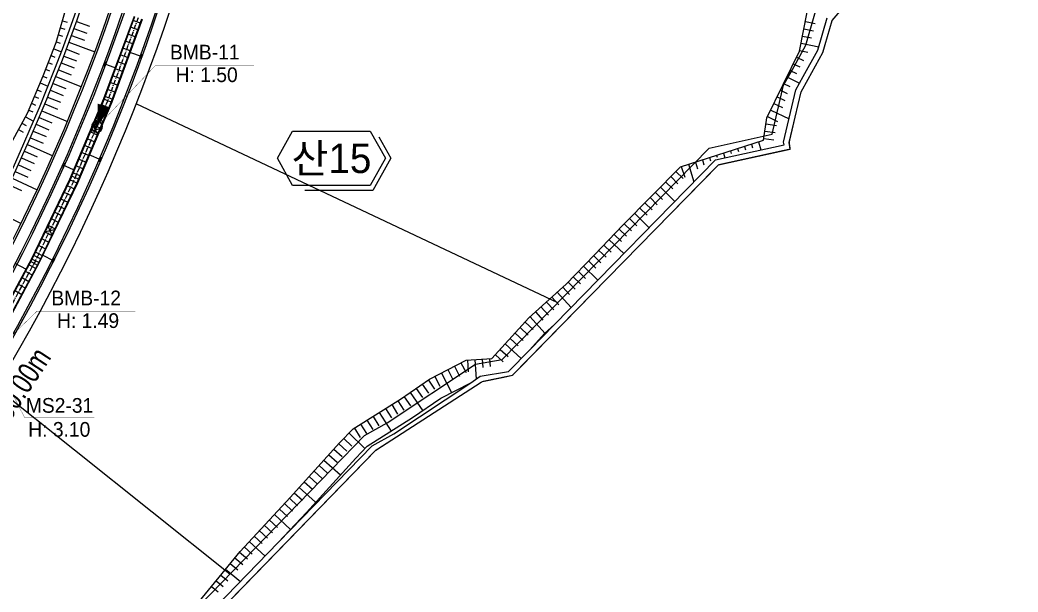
# Model space of a CAD drawing. Extents: x 230860 to 235519, y 342878 to 344985.
# Drawn here: x 232840.5 to 233111.7, y 343219.1 to 343374.6 of the extents above; entities that cross this region are included whole.
import ezdxf
from ezdxf.enums import TextEntityAlignment as Align

# ---------------------------------------------------------------- set-up
doc = ezdxf.new("R2010")
doc.units = 0
doc.linetypes.add('CENTER', pattern=[2, 1.25, -0.25, 0.25, -0.25])
doc.linetypes.add('PHANTOM2', pattern=[1.25, 0.625, -0.125, 0.125, -0.125, 0.125, -0.125])
for name, color, linetype in [('##L형측구', 8, 'Continuous'), ('##보도', 3, 'Continuous'), ('#00_구역계_금회 변경(210413)', 1, 'Continuous'), ('CE-SLOP-FILL', 9, 'Continuous'), ('MN info M1', 2, 'Continuous'), ('PCBOX', 150, 'Continuous'), ('storm_2호 우수받이', 1, 'Continuous'), ('storm_arrow', 7, 'Continuous'), ('storm_MH', 2, 'Continuous'), ('storm_pipe dia_length', 7, 'Continuous'), ('맨홀(지구)', 2, 'Continuous'), ('맨홀지시선', 7, 'Continuous'), ('블록맨홀', 1, 'Continuous'), ('비탈면', 7, 'Continuous')]:
    doc.layers.add(name, color=color, linetype=linetype)
for name, color, linetype, lineweight in [('00_도로_계획선', 7, 'Continuous', 0), ('0_획지경계선', 8, 'Continuous', 5), ('블럭명', 7, 'Continuous', 0)]:
    doc.layers.add(name, color=color, linetype=linetype, lineweight=lineweight)
doc.styles.get("Standard").update_dxf_attribs({"font": 'Dotum.TTF'})
doc.styles.add('스타일1', font='H2HDRM.TTF')

# ---------------------------------------------------------------- blocks, each defined once
blk = doc.blocks.new('1')
at = {"layer": 'storm_MH', "flags": 128}
blk.add_lwpolyline([(-0.75, 0, 1), (0.75, 0, 1)], format="xyb", close=True, dxfattribs=at)
blk = doc.blocks.new('A$C5C727840')
at = {"layer": '맨홀(지구)', "linetype": 'Continuous'}
blk.add_lwpolyline([(0, 0.9), (0, 0), (0.9, 0), (0.9, 0.9)], close=True, dxfattribs=at)
for points in [[(0.9, 0), (0, 0.9)], [(0, 0), (0.9, 0.9)]]:
    blk.add_lwpolyline(points, dxfattribs=at)

msp = doc.modelspace()

# ---------------------------------------------------------------- linework, layer by layer
at = {"layer": '##L형측구'}
msp.add_lwpolyline([(232454.108, 343318.9), (232683.01, 343101.521), (232765.343, 343189.233, 0.1907054), (232903.901, 343539.3), (232903.901, 343602.397, -0.4142136), (232916.401, 343614.897), (233054.416, 343614.897, -0.4253475), (233066.907, 343601.924)], format="xyb", dxfattribs=at)
msp.add_lwpolyline([(232883.401, 343614.897), (232701.401, 343614.897, 0.4142136), (232688.901, 343602.397), (232688.901, 343542.7, -0.1897204), (232607.475, 343335.83), (232541.009, 343264.479, 0.4114), (232541.548, 343246.895), (232673.563, 343121.525, 0.4160307), (232691.288, 343122.038), (232759.643, 343194.916, 0.1906051), (232895.901, 343539.366), (232895.901, 343602.397, 0.4142136)], format="xyb", close=True, dxfattribs=at)
at = {"layer": '##보도', "color": 8}
msp.add_lwpolyline([(232883.401, 343614.397), (232701.401, 343614.397, 0.4142136), (232689.401, 343602.397), (232689.401, 343542.7, -0.1897204), (232607.841, 343335.489), (232541.375, 343264.138, 0.4114), (232541.892, 343247.257), (232673.907, 343121.888, 0.4160307), (232690.923, 343122.38), (232759.278, 343195.258, 0.1906051), (232895.401, 343539.366), (232895.401, 343602.397, 0.4142136)], format="xyb", close=True, dxfattribs=at)
msp.add_lwpolyline([(232683.032, 343100.811), (232765.843, 343189.101, 0.1906051), (232904.401, 343539.366), (232904.401, 343602.397, -0.4142136), (232916.401, 343614.397), (233054.416, 343614.397)], format="xyb", dxfattribs=at)
at = {"layer": '#00_구역계_금회 변경(210413)', "linetype": 'PHANTOM2', "ltscale": 20, "const_width": 0.3, "flags": 128}
msp.add_lwpolyline([(232023.898, 344289.364), (232030.531, 344289.026), (232043.601, 344288.138), (232080.14, 344285.346), (232097.92, 344284.293), (232117.754, 344282.993), (232125.614, 344282.399), (232137.55, 344281.631), (232157.734, 344280.228), (232177.728, 344278.951), (232198.023, 344277.905), (232218.42, 344278.857), (232233.264, 344282.106), (232245.282, 344286.376), (232249.795, 344288.107), (232254.246, 344289.994), (232258.628, 344292.034), (232262.937, 344294.225), (232267.168, 344296.565), (232271.314, 344299.05), (232275.372, 344301.678), (232279.336, 344304.445), (232283.201, 344307.347), (232286.964, 344310.383), (232290.618, 344313.547), (232294.161, 344316.836), (232297.587, 344320.246), (232313.67, 344336.818), (232316.517, 344339.652), (232319.461, 344342.385), (232322.497, 344345.015), (232325.623, 344347.537), (232328.835, 344349.95), (232332.128, 344352.249), (232335.499, 344354.434), (232338.943, 344356.5), (232342.458, 344358.445), (232346.037, 344360.267), (232349.678, 344361.964), (232353.376, 344363.533), (232357.125, 344364.974), (232360.922, 344366.284), (232364.763, 344367.461), (232368.642, 344368.504), (232372.554, 344369.412), (232376.496, 344370.184), (232380.463, 344370.818), (232384.449, 344371.315), (232452.997, 344378.651), (232454.948, 344378.828), (232456.904, 344378.941), (232458.862, 344378.99), (232460.821, 344378.975), (232462.779, 344378.896), (232464.733, 344378.753), (232466.681, 344378.546), (232468.621, 344378.276), (232470.552, 344377.943), (232479.652, 344375.902), (232481.041, 344375.59), (232483.596, 344374.968), (232486.45, 344374.273), (232495.009, 344372.461), (232499.081, 344371.599), (232538.644, 344362.748), (232557.298, 344357.07), (232563.106, 344355.345), (232564.403, 344354.983), (232565.712, 344354.665), (232567.03, 344354.392), (232568.357, 344354.162), (232569.691, 344353.978), (232571.031, 344353.839), (232572.374, 344353.745), (232573.72, 344353.696), (232575.067, 344353.693), (232576.413, 344353.734), (232577.757, 344353.822), (232579.097, 344353.954), (232580.432, 344354.131), (232598.835, 344356.893), (232598.835, 344356.893), (232615.69, 344360.429), (232622.221, 344361.986), (232625.865, 344362.855), (232625.865, 344362.855), (232628.057, 344363.164), (232630.257, 344363.409), (232632.463, 344363.589), (232634.674, 344363.704), (232636.887, 344363.755), (232727.023, 344364.533), (232729.387, 344364.517), (232731.749, 344364.427), (232751.97, 344362.95), (232759.941, 344362.231), (232763.82, 344361.752), (232765.63, 344361.529), (232770.755, 344360.805), (232775.792, 344360.018), (232783.656, 344358.526), (232791.466, 344356.778), (232799.216, 344354.778), (232806.896, 344352.526), (232814.499, 344350.026), (232822.017, 344347.28), (232829.441, 344344.291), (232836.764, 344341.061), (232843.979, 344337.596), (232889.108, 344314.57), (232889.481, 344309.391), (232881.341, 344266.254), (232877.499, 344246.611), (232874.945, 344232.517), (232874.271, 344218.268), (232875.134, 344209.776), (232882.429, 344185.035), (232895.612, 344149.82), (232922.066, 344102.477), (232926.514, 344094.161), (232980.514, 344014.161), (233008.876, 343976.936), (233012.741, 343966.88), (233016.145, 343887.735), (233019.822, 343868.381), (233044.8, 343774.592), (233048.514, 343693.67), (233049.441, 343688.235), (233067.194, 343632.173), (233067.437, 343629.126), (233063.809, 343533.354), (233064.439, 343522.175), (233066.65, 343513.19), (233069.773, 343505.386), (233076.074, 343497.513), (233086.501, 343489.662), (233097.943, 343482.445), (233107.682, 343477.119), (233111.504, 343458.117), (233108.754, 343456.627), (233108.754, 343456.627), (233101.78, 343447.36), (233096.55, 343445.52), (233091.07, 343439.83), (233084.14, 343428.36), (233080.25, 343421.92), (233079.96, 343405.11), (233076.11, 343391.99), (233061.15, 343374.45), (233058.66, 343365.76), (233054.631, 343358.506), (233052.7, 343355.03), (233049.51, 343341.3), (233049.77, 343339.48), (233030.245, 343335.193), (232974.33, 343277.97), (232971.95, 343277.48), (232966.13, 343276.28), (232965.81, 343276.07), (232937.137, 343257.61), (232818.11, 343134.97), (232811.86, 343128.78), (232723.615, 343039.09), (232720.48, 343029.84), (232714.93, 343028.2), (232708.85, 343027.68), (232702.89, 343025.34), (232684.48, 343022.24), (232675.86, 343014.96), (232656.64, 343016.47), (232650.39, 343016.96), (232638.289, 343018.529), (232634.217, 343019.058), (232632.486, 343019.083), (232506.755, 343150.979), (232371.045, 343280.518), (232230.117, 343412.802), (232224.857, 343417.715), (232195.632, 343445.009), (232179.037, 343460.762), (232168.555, 343473.181), (232153.897, 343495.289), (232142.471, 343517.128), (232140.188, 343522.455), (232136.055, 343538.551), (232135.467, 343554.863), (232135.387, 343561.34), (232135.248, 343572.67), (232136.365, 343598.107), (232151.049, 343812.635), (232150.562, 343932.138), (232150.55, 343933.659), (232150.434, 343938.657), (232150.199, 343943.652), (232149.845, 343948.639), (232149.373, 343953.617), (232148.782, 343958.582), (232148.073, 343963.531), (232147.246, 343968.462), (232146.302, 343973.373), (232145.242, 343978.259), (232144.066, 343983.118), (232142.774, 343987.949), (232141.367, 343992.747), (232139.847, 343997.51), (232138.214, 344002.236), (232136.469, 344006.921), (232134.612, 344011.564), (232132.646, 344016.161), (232130.571, 344020.71), (232128.388, 344025.208), (232126.099, 344029.654), (232123.704, 344034.043), (232121.206, 344038.374), (232118.605, 344042.644), (232115.903, 344046.851), (232091.852, 344083.341), (232067.899, 344083.341), (232034.824, 344133.522), (232018.39, 344158.455), (232018.044, 344158.981), (232015.314, 344163.17), (232012.618, 344167.381), (232009.957, 344171.614), (232007.331, 344175.868), (232004.739, 344180.144), (232002.183, 344184.442), (231999.662, 344188.759), (231997.177, 344193.098), (231994.727, 344197.457), (231992.313, 344201.835), (231989.935, 344206.234), (231988.663, 344208.633), (231980.325, 344221.579), (231979.44, 344223.353), (231977.24, 344227.856), (231975.075, 344232.377), (231972.948, 344236.916), (231970.858, 344241.471), (231968.806, 344246.044), (231966.791, 344250.634), (231964.813, 344255.24), (231962.874, 344259.861), (231960.973, 344264.499), (231959.109, 344269.152), (231957.284, 344273.821), (231955.497, 344278.503), (231955.072, 344279.647), (231953.749, 344283.201), (231952.039, 344287.912), (231951.662, 344288.978), (231952.635, 344288.989), (231960.846, 344288.871), (231961.863, 344288.878), (231968.729, 344288.926), (231974.518, 344289.119), (231985.163, 344289.397), (231990.881, 344289.479), (232002.63, 344289.477), (232002.63, 344289.477), (232010.957, 344289.395), (232021.545, 344289.37)], close=True, dxfattribs=at)
at = {"layer": '00_도로_계획선', "linetype": 'Continuous'}
msp.add_lwpolyline([(232915.886, 343611.397), (232907.417, 343602.927, 0.0147418), (232907.401, 343602.397), (232907.401, 343539.366, -0.1906051), (232768.031, 343187.049), (232683.155, 343096.557), (232451.764, 343316.299)], format="xyb", dxfattribs=at)
at = {"layer": '00_도로_계획선'}
msp.add_lwpolyline([(232892.401, 343602.912), (232892.401, 343539.366, -0.1906051), (232757.09, 343197.311), (232688.362, 343124.035)], format="xyb", dxfattribs=at)
at = {"layer": '00_도로_계획선', "linetype": 'Continuous'}
for points in [[(232818.11, 343134.97), (232937.137, 343257.61), (232965.81, 343276.07), (232966.128, 343276.28), (232971.95, 343277.48), (232974.33, 343277.97), (233030.245, 343335.193), (233049.77, 343339.48), (233049.51, 343341.3), (233052.7, 343355.03), (233054.631, 343358.506), (233058.66, 343365.76), (233061.15, 343374.45), (233076.11, 343391.99), (233079.96, 343405.11), (233080.25, 343421.92), (233084.14, 343428.36), (233091.07, 343439.83), (233096.55, 343445.52), (233101.78, 343447.36), (233108.754, 343456.627), (233108.754, 343456.627), (233111.504, 343458.117), (233108.772, 343471.704)], [(232807.992, 343131.986), (232814.557, 343138.488), (232934.059, 343261.618), (232940.221, 343265.06), (232964.247, 343281.034), (232971.533, 343282.261), (233027.713, 343339.756), (233044.895, 343343.529), (233047.989, 343356.845), (233050.261, 343360.935), (233054.011, 343367.687), (233056.642, 343376.87), (233062.548, 343383.794)]]:
    msp.add_lwpolyline(points, dxfattribs=at)
at = {"layer": '0_획지경계선'}
for points in [[(232986.615, 343297.697), (232872.03, 343351.734)], [(232834.13, 343274.536), (232897.526, 343223.975)]]:
    msp.add_lwpolyline(points, dxfattribs=at)
at = {"layer": 'CE-SLOP-FILL', "color": 8}
for p, q in [((232851.473, 343372.441), (232852.688, 343372.093)), ((232852.024, 343374.364), (232853.304, 343373.997)), ((232855.153, 343372.26), (232858.68, 343370.986)), ((232855.829, 343374.142), (232859.361, 343372.883)), ((233053.491, 343372.164), (233056.065, 343371.649)), ((233053.882, 343374.125), (233056.538, 343373.594)), ((232850.923, 343370.518), (232852.069, 343370.19)), ((232854.47, 343370.38), (232857.992, 343369.092)), ((233053.099, 343370.202), (233055.593, 343369.704)), ((232849.651, 343366.731), (232851.741, 343365.907)), ((232850.372, 343368.596), (232851.445, 343368.288)), ((232853.081, 343366.629), (232856.592, 343365.313)), ((232853.779, 343368.503), (232860.813, 343365.899)), ((233052.707, 343368.241), (233057.534, 343367.277)), ((232848.917, 343364.871), (232849.973, 343364.454)), ((232852.375, 343364.758), (232855.881, 343363.427)), ((233051.479, 343364.469), (233053.347, 343363.558)), ((233052.315, 343366.28), (233054.529, 343365.838)), ((232847.449, 343361.15), (232848.518, 343360.728)), ((232848.183, 343363.01), (232849.247, 343362.59)), ((232850.94, 343361.024), (232854.435, 343359.665)), ((232851.661, 343362.89), (232855.162, 343361.544)), ((233050.603, 343362.671), (233052.423, 343361.784)), ((232846.712, 343359.29), (232847.774, 343358.846)), ((232850.211, 343359.162), (232857.19, 343356.415)), ((233048.85, 343359.075), (233052.298, 343357.395)), ((233049.726, 343360.873), (233051.498, 343360.009)), ((232845.168, 343355.6), (232846.257, 343355.145)), ((232845.94, 343357.445), (232848.095, 343356.543)), ((232849.475, 343357.302), (232852.959, 343355.914)), ((233047.974, 343357.277), (233049.65, 343356.461)), ((232844.396, 343353.755), (232845.493, 343353.296)), ((232847.98, 343353.592), (232851.452, 343352.176)), ((232848.731, 343355.446), (232852.209, 343354.044)), ((233046.222, 343353.681), (233048.299, 343352.669)), ((233047.098, 343355.479), (233048.969, 343354.567)), ((232843.624, 343351.911), (232844.725, 343351.449)), ((232847.221, 343351.742), (232850.687, 343350.312)), ((233044.469, 343350.086), (233049.448, 343347.659)), ((233045.345, 343351.884), (233047.629, 343350.771)), ((232841.981, 343348.268), (232844.178, 343347.068)), ((232842.851, 343350.066), (232843.954, 343349.604)), ((232845.68, 343348.05), (232849.135, 343346.592)), ((232846.454, 343349.894), (232853.376, 343347.006)), ((233043.593, 343348.288), (233046.288, 343346.974)), ((232840.064, 343344.757), (232841.327, 343344.068)), ((232841.022, 343346.513), (232842.205, 343345.867)), ((232844.899, 343346.209), (232848.348, 343344.737)), ((233043.201, 343346.341), (233046.073, 343345.92)), ((232843.314, 343342.537), (232846.751, 343341.037)), ((232844.11, 343344.371), (232847.553, 343342.885)), ((233042.621, 343342.383), (233045.329, 343341.986)), ((233042.911, 343344.362), (233045.701, 343343.953)), ((232842.51, 343340.705), (232849.371, 343337.677)), ((233035.426, 343339.591), (233035.683, 343338.785)), ((233037.331, 343340.198), (233037.616, 343339.304)), ((233039.236, 343340.806), (233039.55, 343339.823)), ((233041.142, 343341.414), (233041.825, 343339.271)), ((232840.88, 343337.053), (232844.298, 343335.511)), ((232841.699, 343338.877), (232845.123, 343337.349)), ((233025.898, 343336.552), (233026.338, 343335.172)), ((233027.804, 343337.16), (233028.083, 343336.286)), ((233029.709, 343337.768), (233029.882, 343337.227)), ((233031.615, 343338.375), (233032.016, 343337.117)), ((233033.52, 343338.983), (233033.749, 343338.266)), ((232840.054, 343335.231), (232843.466, 343333.675)), ((233020.182, 343334.73), (233021.106, 343331.831)), ((233022.087, 343335.337), (233023.613, 343330.552)), ((233023.993, 343335.945), (233024.594, 343334.058)), ((232838.379, 343331.599), (232845.178, 343328.431)), ((232839.22, 343333.413), (232842.626, 343331.843)), ((233017.31, 343331.983), (233019.269, 343330.047)), ((233018.716, 343333.405), (233020.671, 343331.473)), ((232837.531, 343329.787), (232840.924, 343328.19)), ((233014.498, 343329.138), (233018.432, 343325.25)), ((233015.904, 343330.56), (233017.867, 343328.62)), ((233011.686, 343326.293), (233013.661, 343324.341)), ((233013.092, 343327.715), (233015.063, 343325.767)), ((233008.875, 343323.448), (233010.858, 343321.488)), ((233010.28, 343324.87), (233012.259, 343322.914)), ((232834.065, 343322.578), (232840.797, 343319.273)), ((233006.063, 343320.603), (233008.054, 343318.635)), ((233007.469, 343322.025), (233011.443, 343318.097)), ((233003.276, 343317.734), (233005.31, 343315.818)), ((233004.657, 343319.18), (233006.652, 343317.208)), ((233001.904, 343316.278), (233003.925, 343314.375)), ((232999.162, 343313.366), (233001.156, 343311.488)), ((233000.533, 343314.822), (233004.548, 343311.041)), ((232996.415, 343310.458), (232998.348, 343308.566)), ((232997.791, 343311.91), (232999.771, 343310.045)), ((232993.617, 343307.6), (232997.485, 343303.813)), ((232995.016, 343309.029), (232996.95, 343307.136)), ((232990.819, 343304.742), (232992.754, 343302.847)), ((232992.218, 343306.171), (232994.153, 343304.277)), ((232987.971, 343301.935), (232989.822, 343299.9)), ((232989.42, 343303.312), (232991.356, 343301.417)), ((232985.012, 343299.244), (232986.942, 343297.121)), ((232986.491, 343300.589), (232990.273, 343296.432)), ((232982.053, 343296.552), (232984.063, 343294.343)), ((232983.532, 343297.898), (232985.503, 343295.732)), ((232979.094, 343293.86), (232983.132, 343289.422)), ((232980.574, 343295.206), (232982.592, 343292.987)), ((232976.376, 343290.928), (232978.596, 343288.911)), ((232977.721, 343292.408), (232979.941, 343290.391)), ((232973.686, 343287.967), (232975.889, 343285.966)), ((232975.031, 343289.448), (232977.252, 343287.43)), ((232970.997, 343285.007), (232973.145, 343283.055)), ((232972.342, 343286.487), (232976.693, 343282.534)), ((232966.104, 343282.363), (232966.234, 343280.102)), ((232968.101, 343282.478), (232968.224, 343280.327)), ((232969.652, 343283.526), (232971.774, 343281.599)), ((232958.523, 343280.429), (232959.908, 343277.768)), ((232960.298, 343281.352), (232961.679, 343278.697)), ((232962.111, 343282.134), (232962.295, 343278.929)), ((232964.107, 343282.249), (232964.412, 343276.94)), ((232953.201, 343277.66), (232954.585, 343274.998)), ((232954.975, 343278.583), (232957.744, 343273.26)), ((232956.749, 343279.506), (232958.134, 343276.845)), ((232948.155, 343274.429), (232949.854, 343271.957)), ((232949.803, 343275.562), (232951.503, 343273.09)), ((232951.452, 343276.695), (232953.151, 343274.222)), ((232944.859, 343272.164), (232946.558, 343269.691)), ((232946.507, 343273.297), (232949.905, 343268.352)), ((232939.806, 343268.929), (232941.403, 343266.389)), ((232941.499, 343269.994), (232943.096, 343267.454)), ((232943.192, 343271.058), (232944.789, 343268.518)), ((232936.42, 343266.8), (232938.016, 343264.26)), ((232938.113, 343267.865), (232941.306, 343262.785)), ((232931.34, 343263.607), (232932.957, 343261.035)), ((232933.033, 343264.671), (232934.63, 343262.132)), ((232934.726, 343265.736), (232936.323, 343263.196)), ((232928.499, 343260.807), (232930.658, 343258.724)), ((232929.887, 343262.247), (232934.205, 343258.081)), ((232925.773, 343257.88), (232927.995, 343255.865)), ((232927.117, 343259.362), (232929.339, 343257.346)), ((232924.429, 343256.399), (232926.651, 343254.383)), ((232921.742, 343253.436), (232923.964, 343251.421)), ((232923.085, 343254.918), (232927.529, 343250.886)), ((232919.054, 343250.474), (232921.276, 343248.458)), ((232920.398, 343251.955), (232922.62, 343249.939)), ((232916.367, 343247.511), (232920.81, 343243.48)), ((232917.71, 343248.992), (232919.932, 343246.977)), ((232913.677, 343244.551), (232915.876, 343242.51)), ((232915.023, 343246.03), (232917.245, 343244.014)), ((232910.956, 343241.618), (232913.155, 343239.578)), ((232912.316, 343243.085), (232914.515, 343241.044)), ((232909.596, 343240.152), (232913.994, 343236.071)), ((232906.875, 343237.22), (232909.074, 343235.18)), ((232908.235, 343238.686), (232910.434, 343236.646)), ((232904.154, 343234.288), (232906.327, 343232.272)), ((232905.515, 343235.754), (232907.703, 343233.723)), ((232901.433, 343231.356), (232903.573, 343229.371)), ((232902.794, 343232.822), (232907.106, 343228.821)), ((232898.822, 343228.328), (232900.999, 343226.55)), ((232900.087, 343229.877), (232902.331, 343228.045)), ((232897.557, 343226.779), (232899.668, 343225.056)), ((232895.027, 343223.681), (232897.005, 343222.066)), ((232896.292, 343225.23), (232900.38, 343221.892)), ((232892.497, 343220.583), (232894.342, 343219.076)), ((232893.762, 343222.132), (232895.673, 343220.571))]:
    msp.add_line(p, q, dxfattribs=at)
at = {"layer": 'CE-SLOP-FILL', "color": 8, "linetype": 'Continuous'}
for points in [[(232688.135, 343124.523), (232756.726, 343197.653, 0.1906051), (232891.901, 343539.366), (232891.901, 343602.705), (232883.709, 343610.897), (232701.093, 343610.897), (232692.901, 343602.705)], [(232688.135, 343124.523), (232756.726, 343197.653, 0.1906051), (232891.901, 343539.366), (232891.901, 343602.705), (232883.709, 343610.897), (232744.901, 343610.897)], [(232754.256, 343207.489, 0.1877125), (232883.401, 343539.366), (232883.401, 343561.655)]]:
    msp.add_lwpolyline(points, format="xyb", dxfattribs=at)
at = {"layer": 'CE-SLOP-FILL', "color": 8}
for points in [[(232817.044, 343136.025), (232910.762, 343232.588), (232918.298, 343240.71), (232931.699, 343255.482), (232934.794, 343258.691), (232947.162, 343266.467), (232954.877, 343271.769), (232962.95, 343275.968), (232965.564, 343277.706), (232973.239, 343279), (232979.026, 343284.922), (232983.029, 343289.328), (232985.755, 343291.809), (233029.485, 343336.562), (233048.088, 343340.646), (233047.985, 343341.366), (233051.287, 343355.574), (233053.32, 343359.235), (233057.265, 343366.338), (233059.798, 343375.176)], [(232887.594, 343214.578), (232900.273, 343230.105), (232913.877, 343244.767), (232927.317, 343259.582), (232930.982, 343263.382), (232943.865, 343271.481), (232951.782, 343276.922), (232961.763, 343282.114), (232968.733, 343282.514), (232978.78, 343293.574), (232988.895, 343302.776), (232996.629, 343310.676), (233004.254, 343318.772), (233019.953, 343334.657), (233042.545, 343341.861), (233043.44, 343347.974), (233052.283, 343366.118), (233054.392, 343376.677)], [(232979.026, 343284.922), (232985.755, 343291.809)], [(232910.762, 343232.588), (232936.213, 343258.812), (232942.046, 343262.07), (232962.95, 343275.968)]]:
    msp.add_lwpolyline(points, dxfattribs=at)
at = {"layer": 'PCBOX'}
for p, q in [((232871.466, 343375.486), (232863.221, 343353.118)), ((232871.636, 343375.428), (232863.388, 343353.052)), ((232873.529, 343374.78), (232865.249, 343352.316)), ((232873.699, 343374.722), (232865.416, 343352.25)), ((232871.122, 343374.554, -36.514), (232873.336, 343373.738, -36.514)), ((232870.428, 343372.672, -36.514), (232872.643, 343371.855, -36.514)), ((232869.735, 343370.789, -36.514), (232871.949, 343369.973, -36.514)), ((232868.347, 343367.025, -36.514), (232870.561, 343366.209, -36.514)), ((232869.041, 343368.907, -36.514), (232871.255, 343368.091, -36.514)), ((232867.653, 343365.143, -36.514), (232869.868, 343364.327, -36.514)), ((232866.266, 343361.378, -36.514), (232868.48, 343360.562, -36.514)), ((232866.959, 343363.261, -36.514), (232869.174, 343362.444, -36.514)), ((232865.572, 343359.496, -36.514), (232867.786, 343358.68, -36.514)), ((232864.184, 343355.732, -36.514), (232866.399, 343354.916, -36.514)), ((232864.878, 343357.614, -36.514), (232867.092, 343356.798, -36.514)), ((232863.221, 343353.118), (232853.933, 343331.164)), ((232863.388, 343353.052), (232854.097, 343331.09)), ((232863.221, 343353.118), (232865.416, 343352.25)), ((232863.49, 343353.85, -36.514), (232865.705, 343353.033, -36.514)), ((232865.249, 343352.316), (232855.92, 343330.267)), ((232865.416, 343352.25), (232856.084, 343330.193)), ((232862.58, 343351.603), (232864.753, 343350.683)), ((232861.017, 343347.908), (232863.19, 343346.988)), ((232861.798, 343349.755), (232863.972, 343348.836)), ((232859.453, 343344.213), (232862.408, 343345.141)), ((232860.235, 343346.06), (232862.408, 343345.141)), ((232860.235, 343346.06), (232861.627, 343343.293)), ((232858.672, 343342.365), (232860.845, 343341.446)), ((232859.453, 343344.213), (232861.627, 343343.293)), ((232857.89, 343340.518), (232860.064, 343339.598)), ((232856.327, 343336.823), (232858.5, 343335.904)), ((232857.109, 343338.671), (232859.282, 343337.751)), ((232855.545, 343334.976), (232857.719, 343334.056)), ((232853.933, 343331.164), (232843.621, 343309.671)), ((232853.933, 343331.164), (232856.084, 343330.193)), ((232854.372, 343332.202), (232856.545, 343331.282)), ((232854.764, 343333.128), (232856.937, 343332.209)), ((232854.097, 343331.09), (232843.782, 343309.589)), ((232855.92, 343330.267), (232845.564, 343308.681)), ((232856.084, 343330.193), (232845.725, 343308.6)), ((232855.311, 343328.58), (232853.183, 343329.601)), ((232853.575, 343324.963), (232851.447, 343325.984)), ((232854.443, 343326.771), (232852.315, 343327.792)), ((232852.708, 343323.154), (232850.58, 343324.175)), ((232850.972, 343319.537), (232848.844, 343320.558)), ((232851.84, 343321.346), (232849.712, 343322.366)), ((232847.109, 343316.941), (232850.104, 343317.728)), ((232850.104, 343317.728), (232847.977, 343318.749)), ((232847.977, 343318.749), (232849.237, 343315.92)), ((232848.369, 343314.111), (232846.241, 343315.132)), ((232849.237, 343315.92), (232847.109, 343316.941)), ((232847.501, 343312.302), (232845.374, 343313.323)), ((232843.621, 343309.671), (232832.309, 343288.687)), ((232843.782, 343309.589), (232832.466, 343288.598)), ((232843.621, 343309.671), (232845.725, 343308.6)), ((232846.198, 343309.587), (232844.071, 343310.608)), ((232846.634, 343310.494), (232844.506, 343311.515)), ((232845.564, 343308.681), (232834.204, 343287.607)), ((232845.725, 343308.6), (232834.36, 343287.518)), ((232844.837, 343306.953), (232842.76, 343308.073)), ((232845.315, 343307.838), (232843.237, 343308.958)), ((232842.933, 343303.421), (232840.856, 343304.541)), ((232843.885, 343305.187), (232841.808, 343306.307)), ((232841.982, 343301.655), (232839.904, 343302.775)), ((232841.03, 343299.89), (232838.952, 343301.01))]:
    msp.add_line(p, q, dxfattribs=at)
at = {"layer": 'PCBOX', "linetype": 'CENTER'}
for p, q in [((232872.582, 343375.104), (232864.319, 343352.684)), ((232864.319, 343352.684), (232855.009, 343330.678)), ((232855.009, 343330.678), (232844.673, 343309.135)), ((232844.673, 343309.135), (232833.335, 343288.102))]:
    msp.add_line(p, q, dxfattribs=at)
at = {"layer": 'PCBOX'}
msp.add_lwpolyline([(232860.8, 343346.422), (232861.629, 343346.071), (232861.98, 343346.9), (232861.151, 343347.25)], close=True, dxfattribs=at)
for points in [[(232861.98, 343346.9), (232860.8, 343346.422)], [(232861.629, 343346.071), (232861.151, 343347.25)]]:
    msp.add_lwpolyline(points, dxfattribs=at)
at = {"layer": 'storm_2호 우수받이'}
for p, q in [((232870.239, 343365.854), (232873.655, 343364.614)), ((232866.502, 343361.499), (232863.349, 343362.682)), ((232859.173, 343337.956), (232862.504, 343336.519)), ((232855.06, 343333.828), (232852.081, 343335.152)), ((232846.546, 343310.727), (232849.715, 343309.132)), ((232842.256, 343306.758), (232839.205, 343308.335))]:
    msp.add_line(p, q, dxfattribs=at)
for points in [[(232873.826, 343365.084), (232873.45, 343365.22), (232873.109, 343364.28), (232873.485, 343364.144)], [(232863.899, 343363.01), (232863.524, 343363.15), (232863.173, 343362.214), (232863.548, 343362.073)], [(232862.703, 343336.978), (232862.335, 343337.137), (232861.939, 343336.219), (232862.306, 343336.06)], [(232852.649, 343335.446), (232852.283, 343335.609), (232851.878, 343334.695), (232852.244, 343334.532)], [(232849.94, 343309.578), (232849.583, 343309.758), (232849.133, 343308.865), (232849.49, 343308.685)]]:
    msp.add_lwpolyline(points, close=True, dxfattribs=at)
at = {"layer": 'storm_arrow'}
msp.add_lwpolyline([(232861.435, 343345.553, 0, 3.6, 0), (232863.315, 343351.251, 0, 2.977, 0)], format="xyseb", dxfattribs=at)
at = {"layer": '맨홀지시선', "color": 30, "const_width": 0.08}
for points in [[(232861.435, 343345.553), (232877.291, 343362.206), (232904.056, 343362.206)], [(232827.784, 343278.602), (232845.072, 343295.368), (232871.838, 343295.368)]]:
    msp.add_lwpolyline(points, dxfattribs=at)
at = {"layer": '맨홀지시선', "color": 1, "const_width": 0.08}
msp.add_lwpolyline([(232837.325, 343275.166), (232841.736, 343266.476), (232860.661, 343266.476)], dxfattribs=at)
at = {"layer": '블럭명'}
for points in [[(232935.649, 343329.539), (232914.574, 343329.539), (232910.429, 343336.955), (232914.574, 343344.371), (232935.649, 343344.371), (232939.794, 343336.955), (232935.649, 343329.539)], [(232938.021, 343342.763), (232941.266, 343336.955), (232936.403, 343328.253), (232917.912, 343328.253)]]:
    msp.add_lwpolyline(points, dxfattribs=at)
at = {"layer": '비탈면', "color": 8}
msp.add_lwpolyline([(232690.243, 343131.506), (232697.168, 343139.529), (232722.641, 343168.725), (232748.801, 343200.167), (232751.255, 343202.784, 0.1906051), (232884.401, 343539.366), (232884.401, 343574.781), (232884.715, 343578.897), (232885.231, 343598.897), (232885.319, 343602.912)], format="xyb", dxfattribs=at)
msp.add_lwpolyline([(232780.275, 343245.561), (232792.023, 343261.689), (232803.175, 343278.36), (232813.69, 343295.531), (232823.559, 343313.208), (232832.77, 343331.401), (232842.488, 343349.197), (232846.767, 343359.422), (232850.333, 343368.461), (232856.279, 343389.214), (232862.658, 343409.629), (232868.252, 343430.658), (232873.361, 343452.068), (232877.379, 343478.897), (232878.223, 343484.8), (232879.951, 343498.897), (232881.711, 343518.897), (232882.667, 343538.897), (232883.191, 343558.897), (232883.401, 343561.655)], dxfattribs=at)

# ---------------------------------------------------------------- block references
at = {"layer": 'PCBOX', "rotation": 67.06822208677342}
msp.add_blockref('A$C5C727840', (232861.185, 343345.021), dxfattribs=at)
at = {"layer": 'storm_MH', "xscale": 2, "yscale": 2, "zscale": 2, "rotation": 136.8343003593924}
msp.add_blockref('1', (232861.435, 343345.553), dxfattribs=at)

# ---------------------------------------------------------------- texts
at = {"layer": 'MN info M1', "color": 30, "style": '스타일1'}
for s, p in [('BMB-11', (232890.686, 343362.622)), ('H: 1.50', (232891.208, 343356.477)), ('BMB-12', (232858.468, 343295.785)), ('H: 1.49', (232858.989, 343289.639))]:
    msp.add_text(s, height=4, dxfattribs=at).set_placement(p, align=Align.BOTTOM_CENTER)
at = {"layer": 'storm_pipe dia_length', "width": 0.8}
msp.add_text('1@2.0x2.0, L=150.00m', height=6, rotation=56.89748, dxfattribs=at).set_placement((232831.283, 343255.441), align=Align.CENTER)
at = {"layer": '블럭명'}
msp.add_text('산15', height=8, dxfattribs=at).set_placement((232925.111, 343336.955), align=Align.MIDDLE_CENTER)
at = {"layer": '블록맨홀', "style": '스타일1'}
for s, p in [('MS2-31', (232851.233, 343269.795)), ('H: 3.10', (232851.164, 343263.275))]:
    msp.add_text(s, height=4, dxfattribs=at).set_placement(p, align=Align.MIDDLE_CENTER)

doc.saveas('drawing.dxf')
